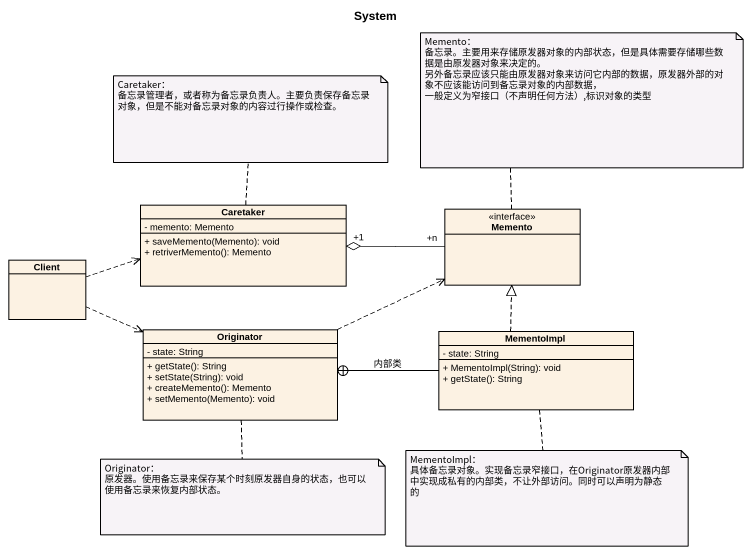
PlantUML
@startuml
title System
hide circle
hide empty members
skinparam classAttributeIconSize 0
class Caretaker {
  - memento: Memento
  + saveMemento(Memento): void
  + retriverMemento(): Memento
}
class Memento <<interface>>
class Client
class Originator {
  - state: String
  + getState(): String
  + setState(String): void
  + createMemento(): Memento
  + setMemento(Memento): void
}
class MementoImpl {
  - state: String
  + MementoImpl(String): void
  + getState(): String
}
Memento "+n" -left-o "+1" Caretaker
Client .right.> Caretaker
Client .right.> Originator
Originator .right.> Memento
MementoImpl .up.|> Memento
MementoImpl -left-+ Originator : 内部类
note top of Memento
  Memento：
  备忘录。主要用来存储原发器对象的内部状态，但是具体需要存储哪些数据是由原发器对象来决定的。
  另外备忘录应该只能由原发器对象来访问它内部的数据，原发器外部的对象不应该能访问到备忘录对象的内部数据，
  一般定义为窄接口（不声明任何方法）,标识对象的类型
end note
note top of Caretaker
  Caretaker：
  备忘录管理者，或者称为备忘录负责人。主要负责保存备忘录对象，但是不能对备忘录对象的内容过行操作或检查。
end note
note bottom of MementoImpl
  MementoImpl：
  具体备忘录对象。实现备忘录窄接口，在Originator原发器内部中实现成私有的内部类，不让外部访问。同时可以声明为静态的
end note
note bottom of Originator
  Originator：
  原发器。使用备忘录来保存某个时刻原发器自身的状态，也可以使用备忘录来恢复内部状态。
end note
@enduml
